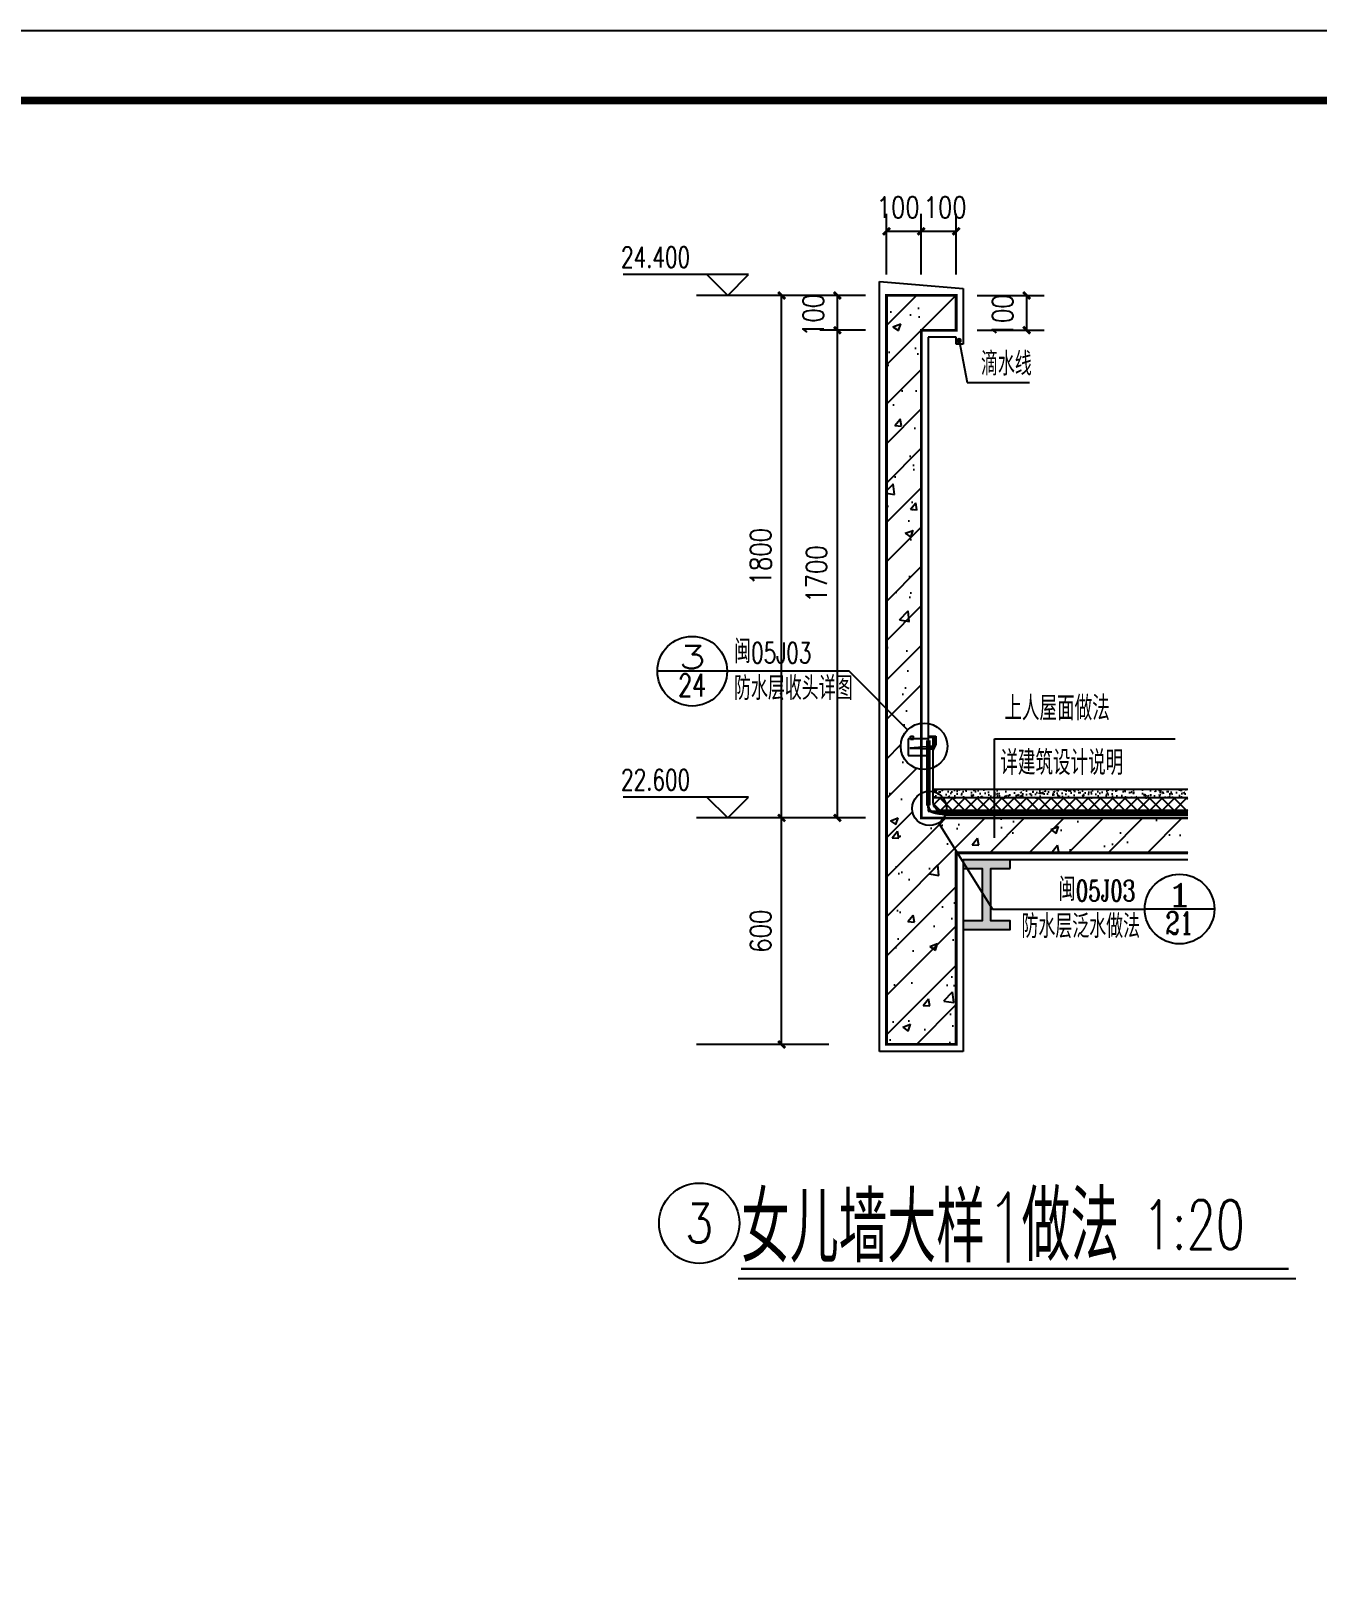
# Model space of a CAD drawing. Header units: millimetres. Extents: x 591771 to 1936534, y -622016 to 355666.
# Drawn here: x 744677 to 763135, y 137261 to 159342 of the extents above; entities that cross this region are included whole.
import ezdxf
from ezdxf.enums import TextEntityAlignment as Align

# ---------------------------------------------------------------- set-up
doc = ezdxf.new("R2010")
doc.units = ezdxf.units.MM
doc.header["$LTSCALE"] = 80
doc.linetypes.add('DASH', pattern=[0.35, 0.25, -0.1])
for name, color, linetype in [('\\M+5C1A2\\M+5C3E6', 7, 'Continuous'), ('\\M+5C1A2\\M+5C3E6\\M+5CFDF\\M+5CCF51', 7, 'Continuous'), ('\\M+5CDBC\\M+5BFF2', 252, 'Continuous'), ('AXIS_TEXT', 7, 'Continuous'), ('COLUMN', 2, 'Continuous'), ('DIM_ELEV', 3, 'Continuous'), ('DIM_LEAD', 3, 'Continuous'), ('DIM_SYMB', 3, 'Continuous'), ('PUB_DIM', 3, 'Continuous'), ('PUB_TEXT', 7, 'Continuous'), ('QT', 41, 'Continuous'), ('SURFACE', 201, 'Continuous')]:
    doc.layers.add(name, color=color, linetype=linetype)
doc.styles.add('_HZTXT', font='txt.shx', dxfattribs={"width": 0.8, "bigfont": 'hztxt.shx'})
doc.styles.add('_TCH_AXIS', font='COMPLEX', dxfattribs={"bigfont": 'GBCBIG'})
doc.styles.add('_TCH_DIM', font='SIMPLEX', dxfattribs={"bigfont": 'GBCBIG'})
doc.styles.add('DIM_FONT', font='SIMPLEX.shx', dxfattribs={"width": 0.8})
doc.dimstyles.new('DIMN50', dxfattribs={"dimscale": 0.5, "dimtxt": 300, "dimasz": 100, "dimexe": 250, "dimexo": 300, "dimgap": 150, "dimtad": 1, "dimdec": 0, "dimzin": 0, "dimdsep": 46, "dimtxsty": 'DIM_FONT', "dimblk": 'ARCHTICK', "dimcen": 0.09, "dimclrt": 7, "dimazin": 2, "dimtfac": 1, "dimtdec": 0, "dimtix": 1, "dimtmove": 2, "dimatfit": 3, "dimldrblk": 'ARCHTICK', "dimfxl": 0, "dimtolj": 1, "dimtzin": 0, "dimarcsym": 0})

# ---------------------------------------------------------------- blocks, each defined once
blk = doc.blocks.new('A$C4C590835')
blk.add_hatch(color=256).paths.add_polyline_path([(160, 350), (270, 350), (270, 400), (0, 400), (0, 350), (110, 350), (110, 50), (0, 50), (0, 0), (270, 0), (270, 50), (160, 50)])
at = {"layer": 'COLUMN'}
blk.add_lwpolyline([(0, 350), (0, 400), (270, 400), (270, 350), (160, 350), (160, 50), (270, 50), (270, 0), (0, 0), (0, 50), (110, 50), (110, 350), (0, 350)], close=True, dxfattribs=at)
blk = doc.blocks.new('A$C2F4912C5')
at = {"layer": 'QT'}
for p, q in [((0, 60), (0, 0)), ((69.2, 60), (0, 60)), ((8.3, 59.2), (8.3, 69.2)), ((8.3, 69.2), (18.3, 69.2)), ((8.3, 59.2), (18.3, 59.2)), ((18.3, 59.2), (18.3, 69.2)), ((69.2, 69.4), (99, 69.4)), ((69.2, 65.4), (95.3, 65.4)), ((95.3, 65.4), (95.3, 40.9)), ((99, 69.4), (99, 39.6)), ((81.8, 32.7), (5.7, 26.7)), ((5.7, 26.7), (81.8, 23.7)), ((95.3, 40.9), (88.7, 27.3)), ((99, 39.6), (88.7, 18.2)), ((0, 0), (69.2, 0))]:
    blk.add_line(p, q, dxfattribs=at)
blk = doc.blocks.new('_ArchTick')
at = {"color": 0, "linetype": 'ByBlock', "const_width": 0.4}
blk.add_lwpolyline([(-0.5, -0.5), (0.5, 0.5)], dxfattribs=at)
blk = doc.blocks.new('*D1059')
at = {"layer": 'Defpoints', "color": 0, "transparency": 16777216}
for p in [(742396, 151577), (742884, 151577), (742884, 149952)]:
    blk.add_point(p, dxfattribs=at)
at = {"layer": 'PUB_DIM', "color": 0, "lineweight": -2, "transparency": 16777216}
for p, q in [((742734, 151577), (742271, 151577)), ((742396, 149952), (742396, 151577)), ((742734, 149952), (742271, 149952))]:
    blk.add_line(p, q, dxfattribs=at)
at = {"layer": 'PUB_DIM', "color": 0, "lineweight": -2, "transparency": 16777216, "xscale": 50, "yscale": 50, "zscale": 50}
for p, rotation in [((742396, 151577), 90), ((742396, 149952), 270)]:
    blk.add_blockref('_ArchTick', p, dxfattribs=dict(at, rotation=rotation))
at = {"layer": 'PUB_DIM', "color": 7, "transparency": 16777216, "insert": (742246, 150765), "char_height": 150, "attachment_point": 5, "rotation": 90, "style": 'DIM_FONT'}
blk.add_mtext('\\A1;600', dxfattribs=at)
blk = doc.blocks.new('*D1060')
at = {"layer": 'Defpoints', "color": 0, "transparency": 16777216}
for p in [(742396, 155327), (742884, 155327), (742884, 151577)]:
    blk.add_point(p, dxfattribs=at)
at = {"layer": 'PUB_DIM', "color": 0, "lineweight": -2, "transparency": 16777216}
for p, q in [((742734, 155327), (742271, 155327)), ((742396, 151577), (742396, 155327)), ((742734, 151577), (742271, 151577))]:
    blk.add_line(p, q, dxfattribs=at)
at = {"layer": 'PUB_DIM', "color": 0, "lineweight": -2, "transparency": 16777216, "xscale": 50, "yscale": 50, "zscale": 50}
for p, rotation in [((742396, 155327), 90), ((742396, 151577), 270)]:
    blk.add_blockref('_ArchTick', p, dxfattribs=dict(at, rotation=rotation))
at = {"layer": 'PUB_DIM', "color": 7, "transparency": 16777216, "insert": (742246, 153452), "char_height": 150, "attachment_point": 5, "rotation": 90, "style": 'DIM_FONT'}
blk.add_mtext('\\A1;1800', dxfattribs=at)
blk = doc.blocks.new('*D1061')
at = {"layer": 'Defpoints', "color": 0, "transparency": 16777216}
for p in [(742796, 155077), (743148, 155077), (743148, 151577)]:
    blk.add_point(p, dxfattribs=at)
at = {"layer": 'PUB_DIM', "color": 0, "lineweight": -2, "transparency": 16777216}
for p, q in [((742998, 155077), (742671, 155077)), ((742796, 151577), (742796, 155077)), ((742998, 151577), (742671, 151577))]:
    blk.add_line(p, q, dxfattribs=at)
at = {"layer": 'PUB_DIM', "color": 0, "lineweight": -2, "transparency": 16777216, "xscale": 50, "yscale": 50, "zscale": 50}
for p, rotation in [((742796, 155077), 90), ((742796, 151577), 270)]:
    blk.add_blockref('_ArchTick', p, dxfattribs=dict(at, rotation=rotation))
at = {"layer": 'PUB_DIM', "color": 7, "transparency": 16777216, "insert": (742646, 153327), "char_height": 150, "attachment_point": 5, "rotation": 90, "style": 'DIM_FONT'}
blk.add_mtext('\\A1;1700', dxfattribs=at)
blk = doc.blocks.new('*D1062')
at = {"layer": 'Defpoints', "color": 0, "transparency": 16777216}
for p in [(742796, 155327), (743148, 155327), (743148, 155077)]:
    blk.add_point(p, dxfattribs=at)
at = {"layer": 'PUB_DIM', "color": 0, "lineweight": -2, "transparency": 16777216}
for p, q in [((742998, 155327), (742671, 155327)), ((742796, 155077), (742796, 155327)), ((742998, 155077), (742671, 155077))]:
    blk.add_line(p, q, dxfattribs=at)
at = {"layer": 'PUB_DIM', "color": 0, "lineweight": -2, "transparency": 16777216, "xscale": 50, "yscale": 50, "zscale": 50}
for p, rotation in [((742796, 155327), 90), ((742796, 155077), 270)]:
    blk.add_blockref('_ArchTick', p, dxfattribs=dict(at, rotation=rotation))
at = {"layer": 'PUB_DIM', "color": 7, "transparency": 16777216, "insert": (742623, 155184), "char_height": 150, "attachment_point": 5, "rotation": 90, "style": 'DIM_FONT'}
blk.add_mtext('\\A1;100', dxfattribs=at)
blk = doc.blocks.new('*D1063')
at = {"layer": 'Defpoints', "color": 0, "transparency": 16777216}
for p in [(743398, 155787), (743148, 155327), (743398, 155327)]:
    blk.add_point(p, dxfattribs=at)
at = {"layer": 'PUB_DIM', "color": 0, "lineweight": -2, "transparency": 16777216}
for p, q in [((743148, 155477), (743148, 155912)), ((743398, 155477), (743398, 155912)), ((743148, 155787), (743398, 155787))]:
    blk.add_line(p, q, dxfattribs=at)
at = {"layer": 'PUB_DIM', "color": 0, "lineweight": -2, "transparency": 16777216, "xscale": 50, "yscale": 50, "zscale": 50, "rotation": 180}
blk.add_blockref('_ArchTick', (743148, 155787), dxfattribs=at)
at = {"layer": 'PUB_DIM', "color": 0, "lineweight": -2, "transparency": 16777216, "xscale": 50, "yscale": 50, "zscale": 50}
blk.add_blockref('_ArchTick', (743398, 155787), dxfattribs=at)
at = {"layer": 'PUB_DIM', "color": 7, "transparency": 16777216, "insert": (743232, 155959), "char_height": 150, "attachment_point": 5, "style": 'DIM_FONT'}
blk.add_mtext('\\A1;100', dxfattribs=at)
blk = doc.blocks.new('*D1064')
at = {"layer": 'Defpoints', "color": 0, "transparency": 16777216}
for p in [(743648, 155787), (743398, 155327), (743648, 155327)]:
    blk.add_point(p, dxfattribs=at)
at = {"layer": 'PUB_DIM', "color": 0, "lineweight": -2, "transparency": 16777216}
for p, q in [((743398, 155477), (743398, 155912)), ((743648, 155477), (743648, 155912)), ((743398, 155787), (743648, 155787))]:
    blk.add_line(p, q, dxfattribs=at)
at = {"layer": 'PUB_DIM', "color": 0, "lineweight": -2, "transparency": 16777216, "xscale": 50, "yscale": 50, "zscale": 50, "rotation": 180}
blk.add_blockref('_ArchTick', (743398, 155787), dxfattribs=at)
at = {"layer": 'PUB_DIM', "color": 0, "lineweight": -2, "transparency": 16777216, "xscale": 50, "yscale": 50, "zscale": 50}
blk.add_blockref('_ArchTick', (743648, 155787), dxfattribs=at)
at = {"layer": 'PUB_DIM', "color": 7, "transparency": 16777216, "insert": (743569, 155959), "char_height": 150, "attachment_point": 5, "style": 'DIM_FONT'}
blk.add_mtext('\\A1;100', dxfattribs=at)
blk = doc.blocks.new('*D1065')
at = {"layer": 'Defpoints', "color": 0, "transparency": 16777216}
for p in [(743648, 155327), (744154, 155327), (743648, 155077)]:
    blk.add_point(p, dxfattribs=at)
at = {"layer": 'PUB_DIM', "color": 0, "lineweight": -2, "transparency": 16777216}
for p, q in [((743798, 155327), (744279, 155327)), ((744154, 155077), (744154, 155327)), ((743798, 155077), (744279, 155077))]:
    blk.add_line(p, q, dxfattribs=at)
at = {"layer": 'PUB_DIM', "color": 0, "lineweight": -2, "transparency": 16777216, "xscale": 50, "yscale": 50, "zscale": 50}
for p, rotation in [((744154, 155327), 90), ((744154, 155077), 270)]:
    blk.add_blockref('_ArchTick', p, dxfattribs=dict(at, rotation=rotation))
at = {"layer": 'PUB_DIM', "color": 7, "transparency": 16777216, "insert": (743982, 155180), "char_height": 150, "attachment_point": 5, "rotation": 90, "style": 'DIM_FONT'}
blk.add_mtext('\\A1;100', dxfattribs=at)
blk = doc.blocks.new('SS')
at = {"layer": '\\M+5C1A2\\M+5C3E6'}
h = blk.add_hatch(dxfattribs=at)
h.set_pattern_fill('\\M+5B8D6\\M+5BDEE\\M+5BBEC\\M+5C4FD\\M+5CDC1', color=256, scale=80, style=0)
h.set_pattern_definition([(45, (563110.48, 355527.34), (-141.42136, 141.42136), []), (50, (563110.5, 355527.34), (573.80815, -50.2017), [60, -660]), (-5, (563110.5, 355527.34), (-111.0011, 601.7537), [48, -528]), (100.4514, (563158.3, 355523.16), (462.8075, 551.5516), [50.9922, -560.9137]), (46.1842, (563110.5, 355687.34), (853.7928, -132.4152), [90, -990]), (96.6356, (563181.6, 355676.3), (747.7302, 779.2943), [76.4882, -841.3704]), (-8.8158, (563110.5, 355687.3), (747.7296, 779.295), [72, -792]), (21, (563190.5, 355647.34), (477.52564, -322.0951), [60, -660]), (-34, (563190.5, 355647.34), (194.6523, 580.12), [48, -528]), (71.4514, (563230.3, 355620.5), (672.1781, 258.0244), [50.9922, -560.9137]), (37.5, (563110.48, 355527.34), (9.72788, 266.31508), [0, -521.6, 0, -536, 0, -530]), (7.5, (563110.48, 355527.34), (210.45563, 315.52937), [0, -305.6, 0, -509.6, 0, -202]), (-32.5, (562932.08, 355527.34), (427.05795, -18.0439), [0, -200, 0, -624, 0, -828]), (-42.5, (562852.08, 355527.34), (466.54894, 80.084), [0, -260, 0, -414.4, 0, -588])])
h.paths.add_polyline_path([(743148, 149952.1), (743648, 149952.1), (743648, 151339.8), (743521.7, 151541, -0.5897139), (743332.8, 151645.5, -0.2766381), (743398, 151754.2), (743398, 151925.3, -0.3798616), (743250.7, 152091.2, -0.1992221), (743299.8, 152209.5), (743148, 152361.7)])
h.paths.add_polyline_path([(743558.8, 151577.1, -0.1061041), (743521.7, 151541), (743655.9, 151327.1), (745310.2, 151327.1), (745310.2, 151440.7), (745205.2, 151478.9), (745415.2, 151515.9), (745310.2, 151553.2), (745310.2, 151577.1)])
h.paths.add_polyline_path([(743148, 152361.7), (743299.8, 152209.5, -0.167931), (743398, 152257.2), (743398, 155077.1), (743648, 155077.1), (743648, 155327.1), (743148, 155327.1)])
at = {"layer": 'QT'}
h = blk.add_hatch(dxfattribs=at)
h.set_pattern_fill('AN33C', color=256, scale=120, style=0)
h.set_pattern_definition([(130, (1485263.86, 14810.174), (-86.071222, -7.530256), [9, -99]), (-175, (1485263.86, 14810.17), (16.65016, 90.263056), [7.2, -79.2]), (79.5486, (1485256.686, 14809.55), (-69.421126, 82.732745), [7.648823, -84.137053]), (133.8158, (1485263.86, 14834.17), (-128.068926, -19.862282), [13.5, -148.5]), (83.3644, (1485253.19, 14832.52), (-112.159525, 116.894145), [11.473235, -126.20556]), (-171.1842, (1485263.86, 14834.17), (-112.159433, 116.894232), [10.8, -118.8]), (159, (1485251.86, 14828.174), (-71.628846, -48.314267), [9, -99]), (-146, (1485251.86, 14828.17), (-29.19784, 87.018005), [7.2, -79.2]), (108.5486, (1485245.89, 14824.15), (-100.826715, 38.70366), [7.648823, -84.137053]), (142.5, (1485263.858, 14810.174), (-1.4591826, 39.9472625), [0, -78.24, 0, -80.4, 0, -79.5]), (172.5, (1485263.86, 14810.174), (-31.5683445, 47.3294054), [0, -45.84, 0, -76.44, 0, -30.3]), (-147.5, (1485290.618, 14810.174), (-64.0586923, -2.7065846), [0, -30, 0, -93.6, 0, -124.2]), (-137.5, (1485302.62, 14810.174), (-69.9823403, 12.012598), [0, -39, 0, -62.16, 0, -88.2])])
h.paths.add_polyline_path([(743481.7, 151721.1), (743481.7, 151781.1), (745310.2, 151781.1), (745310.2, 151721.1)])
h = blk.add_hatch(dxfattribs=at)
h.set_pattern_fill('ANSI37', color=256, scale=500, style=0)
h.set_pattern_definition([(135, (1485263.86, 14810.174), (44.194174, 44.194174), []), (45, (1485263.86, 14810.174), (44.194174, -44.194174), [])])
h.paths.add_polyline_path([(745310.2, 151721.1), (745310.2, 151631.1), (743541.7, 151631.1, -0.4142136), (743481.7, 151691.1), (743481.7, 151721.1)])
at = {"layer": '\\M+5C1A2\\M+5C3E6'}
for p, q in [((743098, 149902.1), (743098, 155427.1)), ((743098, 155427.1), (743698, 155377.1)), ((743698, 155377.1), (743698, 155027.1)), ((743648, 155027.1), (743448, 155027.1)), ((743448, 155027.1), (743448, 151627.1)), ((743648, 154977.1), (743648, 155027.1)), ((743698, 155027.1), (743698, 154977.1)), ((743698, 154977.1), (743648, 154977.1)), ((743448, 151627.1), (745310.2, 151627.1)), ((745310.2, 151277.1), (743698, 151277.1)), ((743698, 151277.1), (743698, 149902.1)), ((743698, 149902.1), (743098, 149902.1))]:
    blk.add_line(p, q, dxfattribs=at)
at = {"layer": '\\M+5C1A2\\M+5C3E6', "color": 2, "const_width": 20}
blk.add_lwpolyline([(745310.2, 151327.1), (743648, 151327.1), (743648, 149952.1), (743148, 149952.1), (743148, 155327.1), (743648, 155327.1), (743648, 155077.1), (743398, 155077.1), (743398, 151577.1), (745310.2, 151577.1)], dxfattribs=at)
at = {"layer": 'COLUMN'}
blk.add_lwpolyline([(743398, 151577.1), (745310.2, 151577.1)], dxfattribs=at)
at = {"layer": 'DIM_ELEV'}
for p, q in [((742159.3, 155477.1), (741259.3, 155477.1)), ((742009.3, 155327.1), (741859.3, 155477.1)), ((742009.3, 155327.1), (742159.3, 155477.1)), ((742159.3, 151727.1), (741259.3, 151727.1)), ((742009.3, 151577.1), (741859.3, 151727.1)), ((742009.3, 151577.1), (742159.3, 151727.1))]:
    blk.add_line(p, q, dxfattribs=at)
at = {"layer": 'DIM_LEAD'}
for p, q in [((743668.5, 155002.9), (743727.4, 154702.2)), ((743727.4, 154702.2), (744174.1, 154702.2)), ((743922.6, 151434.7), (743922.7, 152145.5)), ((743922.7, 152145.5), (745218.3, 152145.5))]:
    blk.add_line(p, q, dxfattribs=at)
at = {"layer": 'DIM_LEAD', "const_width": 20}
blk.add_lwpolyline([(743666.6, 155012.7, 1), (743670.5, 154993, 1)], format="xyb", close=True, dxfattribs=at)
at = {"layer": 'DIM_SYMB'}
for p, q in [((742004.5, 152630.5), (741504.5, 152630.5)), ((742879.8, 152630.5), (742004.5, 152630.5)), ((743299.8, 152209.5), (742879.8, 152630.5)), ((743521.7, 151541), (743909.2, 150923.6)), ((743909.2, 150923.6), (745000.7, 150923.6)), ((745500.7, 150923.6), (745000.7, 150923.6))]:
    blk.add_line(p, q, dxfattribs=at)
for centre, radius in [((741754.5, 152630.5), 250), ((743417.8, 152091.2), 167.1), ((743456.1, 151645.5), 123.3), ((745250.7, 150923.6), 250)]:
    blk.add_circle(centre, radius, dxfattribs=at)
at = {"layer": 'PUB_DIM'}
for p, q in [((742727.3, 155327.1), (741785.9, 155327.1)), ((742727.3, 151577.1), (741785.9, 151577.1)), ((742727.3, 149952.1), (741785.9, 149952.1))]:
    blk.add_line(p, q, dxfattribs=at)
at = {"layer": 'QT'}
for p, q in [((743481.7, 152156), (743481.7, 151684.9)), ((743468, 152090.8), (743315.7, 152078.7)), ((743315.7, 152078.7), (743468, 152072.7)), ((743438, 152134.2), (743438, 151667.5)), ((743458, 152134.2), (743458, 151669.5)), ((745310.2, 151781.1), (743481.7, 151781.1)), ((745310.2, 151721.1), (743481.7, 151721.1)), ((745310.2, 151631.1), (743541.7, 151631.1)), ((745310.2, 151617.1), (743559.2, 151617.1)), ((745310.2, 151597.1), (743559.2, 151597.1))]:
    blk.add_line(p, q, dxfattribs=at)
at = {"layer": 'QT', "linetype": 'DASH', "const_width": 20}
blk.add_lwpolyline([(743447.9, 152134), (743447.9, 151667.2, 0.1993202), (743465.5, 151624.6, 0.0936647), (743559.2, 151606.6), (745310.2, 151606.6)], format="xyb", dxfattribs=at)
at = {"layer": 'QT', "const_width": 20, "elevation": -3448.5}
blk.add_lwpolyline([(743463.6, 152097.6), (743463.6, 152065.6)], dxfattribs=at)
at = {"layer": 'QT'}
blk.add_arc((743541.7, 151691.1), 60, 180, 270, dxfattribs=at)
at = {"layer": 'SURFACE'}
for points in [[(743487.2, 151617.1), (744358, 151617.1)], [(744838, 151617.1), (745310.2, 151617.1)]]:
    blk.add_lwpolyline(points, dxfattribs=at)
at = {"layer": 'QT', "xscale": 2, "yscale": 2, "zscale": 2}
blk.add_blockref('A$C2F4912C5', (743304.4, 152025.3), dxfattribs=at)
at = {"layer": 'PUB_TEXT', "width": 0.705882}
for s, style, p in [('24.400', '_TCH_DIM', (741244.3, 155527.2)), ('05J03', '_TCH_DIM', (742177.4, 152688)), ('22.600', '_TCH_DIM', (741244.3, 151777.2)), ('05J03', '_TCH_AXIS', (744505.7, 150981.1))]:
    blk.add_text(s, height=148.75, dxfattribs=dict(at, style=style)).set_placement(p)
at = {"layer": 'PUB_TEXT'}
for s, height, style, p in [('滴水线', 168.79, '_TCH_DIM', (743826, 154752.2)), ('闽', 168.8, '_TCH_DIM', (742054.5, 152688)), ('防水层收头详图', 168.79, '_TCH_DIM', (742054.5, 152424)), ('上人屋面做法', 175, '_TCH_AXIS', (743994.2, 152277.3)), ('详建筑设计说明', 175, '_TCH_AXIS', (743964.8, 151886.1)), ('闽', 168.8, '_TCH_AXIS', (744382.8, 150981.1)), ('防水层泛水做法', 168.79, '_TCH_AXIS', (744116.6, 150715.3))]:
    blk.add_text(s, height=height, dxfattribs=dict(at, style=style)).set_placement(p)
for s, style, width, p, p2 in [('3', '_TCH_DIM', 1.875, (741653.9, 152650.6), (741855.1, 152650.6)), ('24', '_TCH_DIM', 0.75, (741653.9, 152449.3), (741855.1, 152449.3)), ('1', '_TCH_AXIS', 2.916667, (745150.1, 150943.7), (745351.3, 150943.7)), ('21', '_TCH_AXIS', 0.905172, (745150.1, 150742.4), (745351.3, 150742.4))]:
    blk.add_text(s, height=161, dxfattribs=dict(at, style=style, width=width)).set_placement(p, p2, align=Align.FIT)
at = {"layer": 'PUB_DIM'}
for base, p1, p2, angle, picture, middle in [((743398, 155786.8), (743148, 155327.1), (743398, 155327.1), 0, '*D1063', (743232.1, 155959.3)), ((743648, 155786.8), (743398, 155327.1), (743648, 155327.1), 0, '*D1064', (743569.1, 155959.3)), ((742795.8, 155327.1), (743148, 155077.1), (743148, 155327.1), 90, '*D1062', (742623.3, 155184.3)), ((744154.5, 155327.1), (743648, 155077.1), (743648, 155327.1), 90, '*D1065', (743982, 155179.5))]:
    dim = blk.add_linear_dim(base=base, p1=p1, p2=p2, angle=angle, text='100', dimstyle='DIMN50', dxfattribs=at)
    dim.commit()
    dim.dimension.update_dxf_attribs({"geometry": picture, "text_midpoint": middle, "dimtype": 161})
for p1, p2, distance, text, picture, middle in [((742883.6, 151577.1), (742883.6, 155327.1), 487.8, '1800', '*D1060', (742245.8, 153452.1)), ((743148, 151577.1), (743148, 155077.1), 352.2, '1700', '*D1061', (742645.8, 153327.1)), ((742883.6, 149952.1), (742883.6, 151577.1), 487.8, '600', '*D1059', (742245.8, 150764.6))]:
    dim = blk.add_aligned_dim(p1=p1, p2=p2, distance=distance, text=text, dimstyle='DIMN50', dxfattribs=at)
    dim.commit()
    dim.dimension.update_dxf_attribs({"geometry": picture, "text_midpoint": middle})

msp = doc.modelspace()

# ---------------------------------------------------------------- linework, layer by layer
at = {"layer": '\\M+5CDBC\\M+5BFF2', "color": 2}
msp.add_lwpolyline([(691461.3, 99941.7), (775561.3, 99941.7), (775561.3, 159341.7), (691461.3, 159341.7)], close=True, dxfattribs=at)
at = {"layer": '\\M+5CDBC\\M+5BFF2', "color": 2, "const_width": 112.5}
msp.add_lwpolyline([(692461.4, 100941.7), (774561.3, 100941.7), (774561.3, 158341.7), (692461.4, 158341.7)], close=True, dxfattribs=at)
at = {"layer": 'DIM_SYMB'}
msp.add_line((754824.6, 141435.3), (762826, 141435.3), dxfattribs=at)
at = {"layer": 'DIM_SYMB', "const_width": 35}
msp.add_lwpolyline([(754868.7, 141571), (762727, 141571)], dxfattribs=at)
at = {"layer": 'DIM_SYMB'}
msp.add_circle((754268.4, 142226.7), 576, dxfattribs=at)

# ---------------------------------------------------------------- block references
at = {"layer": '\\M+5C1A2\\M+5C3E6\\M+5CFDF\\M+5CCF51', "xscale": 2, "yscale": 2, "zscale": 2}
msp.add_blockref('SS', (-729341.8, -155110.9), dxfattribs=at)
at = {"layer": 'COLUMN', "xscale": -2.5, "yscale": 2.5, "zscale": 2.5, "rotation": 2.001031340626014e-08}
msp.add_blockref('A$C4C590835', (758729.2, 146443.3), dxfattribs=at)

# ---------------------------------------------------------------- texts
at = {"layer": 'AXIS_TEXT', "style": '_HZTXT', "width": 1.097143}
msp.add_text('3', height=557.9, dxfattribs=at).set_placement((754064.3, 141947.8), (754472.4, 141947.8), align=Align.FIT)
at = {"layer": 'PUB_TEXT', "lineweight": 25, "style": '_HZTXT', "width": 0.7}
for s, height, p in [('女儿墙大样1', 1000, (754868.7, 141663.4)), ('做法', 1000, (758893.5, 141686.5)), ('1:20', 700, (760629.2, 141856.6))]:
    msp.add_text(s, height=height, dxfattribs=at).set_placement(p)

doc.saveas('drawing.dxf')
